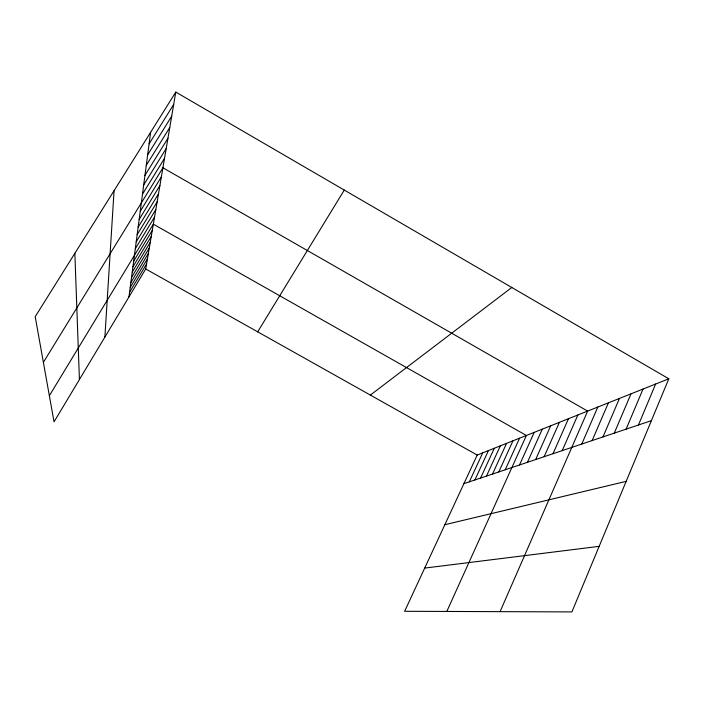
<?xml version="1.0" encoding="UTF-8"?>
<svg xmlns="http://www.w3.org/2000/svg" width="704" height="704" viewBox="0 0 704 704"><rect width="100%" height="100%" fill="white"/><g stroke="black" fill="none" stroke-linecap="round" stroke-linejoin="round"><path stroke-width="1.06" d="M104.887 337.075L114.066 190.687M128.964 296.93L150.63 132.282M175.789 92.083L35.2 316.686L54.041 421.846L145.728 268.981L175.789 92.083L668.8 378.787L571.903 611.917L404.633 611.292L477.198 455.057L668.8 378.787M638.458 424.996L655.626 384.032M626.102 429.15L643.042 389.039M614.284 433.118L631.004 393.835M602.976 436.92L619.467 398.42M592.143 440.563L608.423 402.82M581.759 444.057L597.819 407.044M500.078 611.644L587.646 411.092L162.923 167.781L43.384 362.358M562.214 450.622L577.861 414.99M553.01 453.71L568.462 418.73M544.157 456.694L559.407 422.33M535.638 459.554L550.695 425.806M527.428 462.317L542.291 429.15M519.517 464.974L534.195 432.37M446.811 611.45L526.381 435.486L153.34 224.171L49.359 395.727M505.226 469.779L519.561 438.196M498.784 471.944L512.952 440.827M492.527 474.047L506.546 443.379M480.577 478.06L494.296 448.254M486.464 476.08L500.333 445.852M474.866 479.978L488.435 450.586M469.313 481.844L482.733 452.857M130.205 287.478L147.462 258.782M129.571 292.274L146.582 263.956M132.22 272.184L150.26 242.29M131.525 277.446L149.301 247.958M130.856 282.542L148.368 253.458M133.672 261.158L152.284 230.41M132.933 266.763L151.254 236.447M135.309 248.723L154.554 217.017M137.157 234.643L157.133 201.863M136.215 241.815L155.822 209.581M139.163 219.428L159.914 185.504M138.142 227.19L158.497 193.846M257.69 331.839L344.282 190.062M140.219 211.35L161.383 176.827M143.695 184.967L166.197 148.509M142.49 194.137L164.525 158.347M144.954 175.375L167.948 138.23M146.274 165.352L169.77 127.477M149.107 143.836L173.686 104.447M147.655 154.845L171.688 116.23M370.366 395.085L511.799 287.487M463.918 483.657L651.402 420.649M444.849 524.718L626.164 481.36M424.697 568.093L599.157 546.348M145.728 268.981L477.198 455.057M74.853 253.334L79.42 379.535"/></g></svg>
